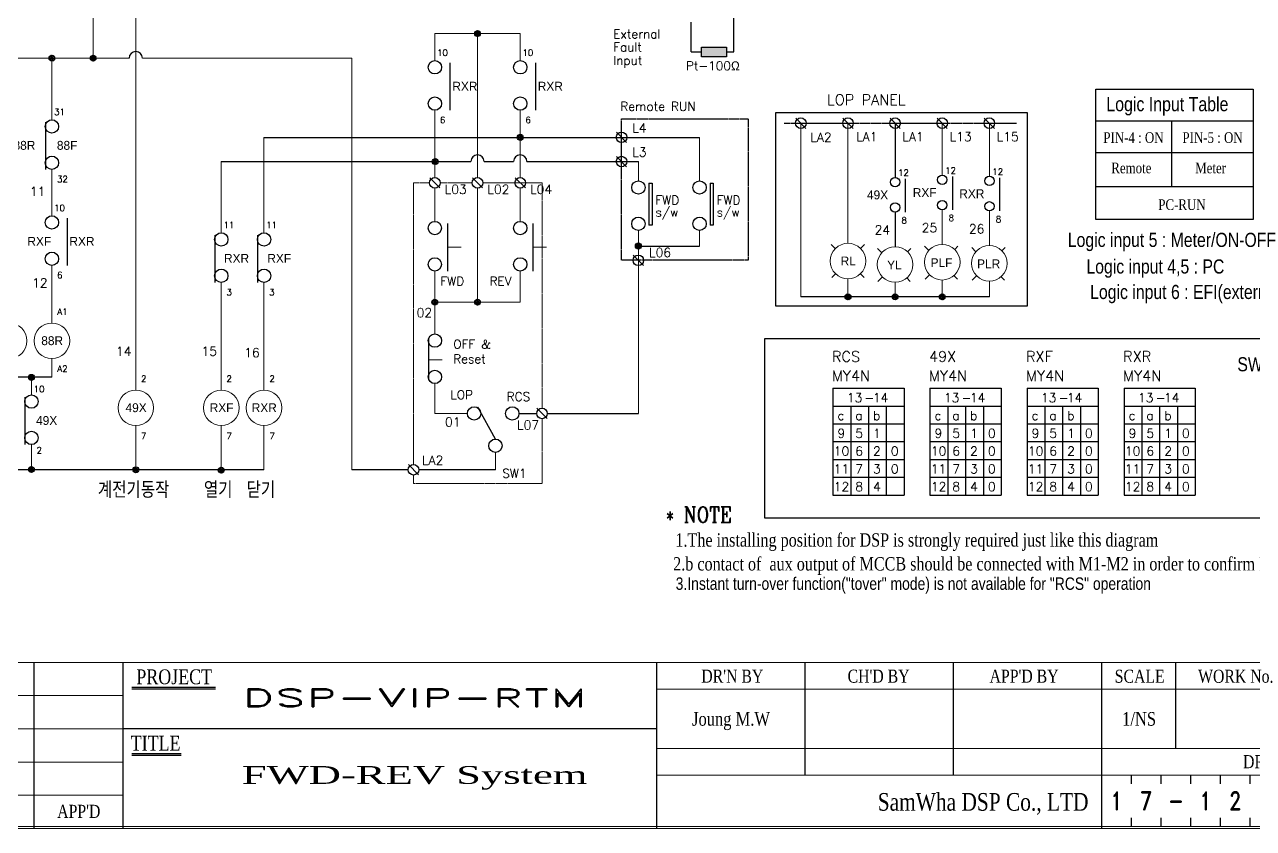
# Model space of a CAD drawing. Header units: millimetres. Extents: x 107 to 2900, y 85 to 3996.
# Drawn here: x 2220.6 to 2668, y 1357.9 to 1650.8 of the extents above; entities that cross this region are included whole.
import ezdxf
from ezdxf.enums import TextEntityAlignment as Align

# ---------------------------------------------------------------- set-up
doc = ezdxf.new("R2010")
doc.units = ezdxf.units.MM
doc.linetypes.add('DASHED2', pattern=[0.375, 0.25, -0.125])
for name, color, linetype in [('10', 1, 'Continuous'), ('40', 4, 'Continuous'), ('70', 7, 'Continuous')]:
    doc.layers.add(name, color=color, linetype=linetype)
doc.styles.add('ROMANC', font='ROMANC.SHX', dxfattribs={"width": 0.85})
doc.styles.add('SD', font='ROMAND.shx', dxfattribs={"width": 0.8})
doc.styles.add('SS', font='batang.ttc', dxfattribs={"width": 0.8})
doc.styles.get("Standard").update_dxf_attribs({"font": 'BareunDotumPro1.ttf'})
doc.styles.add('STYLE2', font='romant.shx')
doc.styles.add('굴림체', font='arial.ttf')

msp = doc.modelspace()

# ---------------------------------------------------------------- hatches: boundary and pattern name
msp.add_hatch(color=256).paths.add_polyline_path([(2467.093, 1642.514), (2467.093, 1639.048), (2476.213, 1639.048), (2476.213, 1642.514)])
at = {"layer": '70'}
h = msp.add_hatch(dxfattribs=at)
h.set_pattern_fill('ANSI33', color=256, scale=2.16, style=0)
h.set_pattern_definition([(45, (4126.06206, 1058.9552), (-0.38183766, 0.38183766), []), (45, (4126.4439, 1058.9552), (-0.38183766, 0.38183766), [0.27, -0.135])])
h.paths.add_polyline_path([(2385.517, 1648.556, 0.4142136), (2384.437, 1647.476, 0.4142136), (2385.517, 1646.396)])
h.paths.add_polyline_path([(2385.517, 1648.556), (2385.517, 1647.476), (2386.597, 1647.476, 0.4142136)])
h.paths.add_polyline_path([(2386.597, 1647.476), (2385.517, 1647.476), (2385.517, 1646.396, 0.4142136)])
h = msp.add_hatch(dxfattribs=at)
h.set_pattern_fill('ANSI33', color=256, scale=2.16, style=0)
h.set_pattern_definition([(45, (3971.10143, 1049.9951), (-0.38183766, 0.38183766), []), (45, (3971.48327, 1049.9951), (-0.38183766, 0.38183766), [0.27, -0.135])])
h.paths.add_polyline_path([(2230.556, 1639.596, 0.4142136), (2229.476, 1638.516, 0.4142136), (2230.556, 1637.436)])
h.paths.add_polyline_path([(2230.556, 1639.596), (2230.556, 1638.516), (2231.636, 1638.516, 0.4142136)])
h.paths.add_polyline_path([(2231.636, 1638.516), (2230.556, 1638.516), (2230.556, 1637.436, 0.4142136)])
h = msp.add_hatch(dxfattribs=at)
h.set_pattern_fill('ANSI33', color=256, scale=2.16, style=0)
h.set_pattern_definition([(45, (3986.1225, 1049.9951), (-0.38183766, 0.38183766), []), (45, (3986.50434, 1049.9951), (-0.38183766, 0.38183766), [0.27, -0.135])])
h.paths.add_polyline_path([(2245.578, 1639.596, 0.4142136), (2244.498, 1638.516, 0.4142136), (2245.578, 1637.436)])
h.paths.add_polyline_path([(2245.578, 1639.596), (2245.578, 1638.516), (2246.658, 1638.516, 0.4142136)])
h.paths.add_polyline_path([(2246.658, 1638.516), (2245.578, 1638.516), (2245.578, 1637.436, 0.4142136)])
h = msp.add_hatch(dxfattribs=at)
h.set_pattern_fill('ANSI33', color=256, scale=2.16, style=0)
h.set_pattern_definition([(45, (4141.6221, 1021.15647), (-0.38183766, 0.38183766), []), (45, (4142.0039, 1021.15647), (-0.38183766, 0.38183766), [0.27, -0.135])])
h.paths.add_polyline_path([(2401.077, 1610.758, 0.4142136), (2399.997, 1609.678, 0.4142136), (2401.077, 1608.598)])
h.paths.add_polyline_path([(2401.077, 1610.758), (2401.077, 1609.678), (2402.157, 1609.678, 0.4142136)])
h.paths.add_polyline_path([(2402.157, 1609.678), (2401.077, 1609.678), (2401.077, 1608.598, 0.4142136)])
h = msp.add_hatch(dxfattribs=at)
h.set_pattern_fill('ANSI33', color=256, scale=2.16, style=0)
h.set_pattern_definition([(45, (4110.66796, 1012.33177), (-0.38183766, 0.38183766), []), (45, (4111.0498, 1012.33177), (-0.38183766, 0.38183766), [0.27, -0.135])])
h.paths.add_polyline_path([(2370.123, 1601.933, 0.4142136), (2369.043, 1600.853, 0.4142136), (2370.123, 1599.773)])
h.paths.add_polyline_path([(2370.123, 1601.933), (2370.123, 1600.853), (2371.203, 1600.853, 0.4142136)])
h.paths.add_polyline_path([(2371.203, 1600.853), (2370.123, 1600.853), (2370.123, 1599.773, 0.4142136)])
h = msp.add_hatch(dxfattribs=at)
h.set_pattern_fill('ANSI33', color=256, scale=2.16, style=0)
h.set_pattern_definition([(45, (4184.6287, 981.5568), (-0.38183766, 0.38183766), []), (45, (4185.01053, 981.5568), (-0.38183766, 0.38183766), [0.27, -0.135])])
h.paths.add_polyline_path([(2444.084, 1571.158, 0.4142136), (2443.004, 1570.078, 0.4142136), (2444.084, 1568.998)])
h.paths.add_polyline_path([(2444.084, 1571.158), (2444.084, 1570.078), (2445.164, 1570.078, 0.4142136)])
h.paths.add_polyline_path([(2445.164, 1570.078), (2444.084, 1570.078), (2444.084, 1568.998, 0.4142136)])
h = msp.add_hatch(dxfattribs=at)
h.set_pattern_fill('ANSI33', color=256, scale=2.16, style=0)
h.set_pattern_definition([(45, (4260.9365, 963.0787), (-0.38183766, 0.38183766), []), (45, (4261.31833, 963.0787), (-0.38183766, 0.38183766), [0.27, -0.135])])
h.paths.add_polyline_path([(2520.392, 1552.68, 0.4142136), (2519.312, 1551.6, 0.4142136), (2520.392, 1550.52)])
h.paths.add_polyline_path([(2520.392, 1552.68), (2520.392, 1551.6), (2521.472, 1551.6, 0.4142136)])
h.paths.add_polyline_path([(2521.472, 1551.6), (2520.392, 1551.6), (2520.392, 1550.52, 0.4142136)])
h = msp.add_hatch(dxfattribs=at)
h.set_pattern_fill('ANSI33', color=256, scale=2.16, style=0)
h.set_pattern_definition([(45, (4278.10114, 963.0787), (-0.38183766, 0.38183766), []), (45, (4278.483, 963.0787), (-0.38183766, 0.38183766), [0.27, -0.135])])
h.paths.add_polyline_path([(2537.556, 1552.68, 0.4142136), (2536.476, 1551.6, 0.4142136), (2537.556, 1550.52)])
h.paths.add_polyline_path([(2537.556, 1552.68), (2537.556, 1551.6), (2538.636, 1551.6, 0.4142136)])
h.paths.add_polyline_path([(2538.636, 1551.6), (2537.556, 1551.6), (2537.556, 1550.52, 0.4142136)])
h = msp.add_hatch(dxfattribs=at)
h.set_pattern_fill('ANSI33', color=256, scale=2.16, style=0)
h.set_pattern_definition([(45, (4295.26557, 963.0787), (-0.38183766, 0.38183766), []), (45, (4295.6474, 963.0787), (-0.38183766, 0.38183766), [0.27, -0.135])])
h.paths.add_polyline_path([(2554.721, 1552.68, 0.4142136), (2553.641, 1551.6, 0.4142136), (2554.721, 1550.52)])
h.paths.add_polyline_path([(2554.721, 1552.68), (2554.721, 1551.6), (2555.801, 1551.6, 0.4142136)])
h.paths.add_polyline_path([(2555.801, 1551.6), (2554.721, 1551.6), (2554.721, 1550.52, 0.4142136)])
h = msp.add_hatch(dxfattribs=at)
h.set_pattern_fill('ANSI33', color=256, scale=2.16, style=0)
h.set_pattern_definition([(45, (4110.5246, 961.1245), (-0.38183766, 0.38183766), []), (45, (4110.90645, 961.1245), (-0.38183766, 0.38183766), [0.27, -0.135])])
h.paths.add_polyline_path([(2369.98, 1550.726, 0.4142136), (2368.9, 1549.646, 0.4142136), (2369.98, 1548.566)])
h.paths.add_polyline_path([(2369.98, 1550.726), (2369.98, 1549.646), (2371.06, 1549.646, 0.4142136)])
h.paths.add_polyline_path([(2371.06, 1549.646), (2369.98, 1549.646), (2369.98, 1548.566, 0.4142136)])
h = msp.add_hatch(dxfattribs=at)
h.set_pattern_fill('ANSI33', color=256, scale=2.16, style=0)
h.set_pattern_definition([(45, (4126.06305, 961.1245), (-0.38183766, 0.38183766), []), (45, (4126.4449, 961.1245), (-0.38183766, 0.38183766), [0.27, -0.135])])
h.paths.add_polyline_path([(2385.518, 1550.726, 0.4142136), (2384.438, 1549.646, 0.4142136), (2385.518, 1548.566)])
h.paths.add_polyline_path([(2385.518, 1550.726), (2385.518, 1549.646), (2386.598, 1549.646, 0.4142136)])
h.paths.add_polyline_path([(2386.598, 1549.646), (2385.518, 1549.646), (2385.518, 1548.566, 0.4142136)])
h = msp.add_hatch(dxfattribs=at)
h.set_pattern_fill('ANSI33', color=256, scale=2.16, style=0)
h.set_pattern_definition([(45, (3963.64243, 933.73987), (-0.38183766, 0.38183766), []), (45, (3964.02427, 933.73987), (-0.38183766, 0.38183766), [0.27, -0.135])])
h.paths.add_polyline_path([(2223.097, 1523.341, 0.4142136), (2222.017, 1522.261, 0.4142136), (2223.097, 1521.181)])
h.paths.add_polyline_path([(2223.097, 1523.341), (2223.097, 1522.261), (2224.177, 1522.261, 0.4142136)])
h.paths.add_polyline_path([(2224.177, 1522.261), (2223.097, 1522.261), (2223.097, 1521.181, 0.4142136)])
h = msp.add_hatch(dxfattribs=at)
h.set_pattern_fill('ANSI33', color=256, scale=2.16, style=0)
h.set_pattern_definition([(45, (3963.6431, 900.1672), (-0.38183766, 0.38183766), []), (45, (3964.02493, 900.1672), (-0.38183766, 0.38183766), [0.27, -0.135])])
h.paths.add_polyline_path([(2223.098, 1489.768, 0.4142136), (2222.018, 1488.688, 0.4142136), (2223.098, 1487.608)])
h.paths.add_polyline_path([(2223.098, 1489.768), (2223.098, 1488.688), (2224.178, 1488.688, 0.4142136)])
h.paths.add_polyline_path([(2224.178, 1488.688), (2223.098, 1488.688), (2223.098, 1487.608, 0.4142136)])
h = msp.add_hatch(dxfattribs=at)
h.set_pattern_fill('ANSI33', color=256, scale=2.16, style=0)
h.set_pattern_definition([(45, (4001.66353, 900.0632), (-0.38183766, 0.38183766), []), (45, (4002.04537, 900.0632), (-0.38183766, 0.38183766), [0.27, -0.135])])
h.paths.add_polyline_path([(2261.119, 1489.664, 0.4142136), (2260.039, 1488.584, 0.4142136), (2261.119, 1487.504)])
h.paths.add_polyline_path([(2261.119, 1489.664), (2261.119, 1488.584), (2262.199, 1488.584, 0.4142136)])
h.paths.add_polyline_path([(2262.199, 1488.584), (2261.119, 1488.584), (2261.119, 1487.504, 0.4142136)])
h = msp.add_hatch(dxfattribs=at)
h.set_pattern_fill('ANSI33', color=256, scale=2.16, style=0)
h.set_pattern_definition([(45, (4032.7379, 899.9196), (-0.38183766, 0.38183766), []), (45, (4033.11974, 899.9196), (-0.38183766, 0.38183766), [0.27, -0.135])])
h.paths.add_polyline_path([(2292.193, 1489.521, 0.4142136), (2291.113, 1488.441, 0.4142136), (2292.193, 1487.361)])
h.paths.add_polyline_path([(2292.193, 1489.521), (2292.193, 1488.441), (2293.273, 1488.441, 0.4142136)])
h.paths.add_polyline_path([(2293.273, 1488.441), (2292.193, 1488.441), (2292.193, 1487.361, 0.4142136)])

# ---------------------------------------------------------------- linework, layer by layer
at = {"color": 0, "lineweight": 15}
for p, q in [((2261.119, 1666.416), (2261.119, 1517.627)), ((2339.698, 1638.516), (2339.698, 1488.584)), ((2503.226, 1614.835), (2503.226, 1551.6)), ((2520.391, 1614.835), (2520.391, 1571.087))]:
    msp.add_line(p, q, dxfattribs=at)
for p, q in [((2478.813, 1640.781), (2478.813, 1666.417)), ((2476.213, 1640.781), (2478.813, 1640.781)), ((2610.653, 1579.751), (2610.653, 1627.261)), ((2610.653, 1627.261), (2667.886, 1627.261)), ((2667.886, 1627.261), (2667.886, 1579.751)), ((2610.653, 1615.73), (2667.886, 1615.73)), ((2638.347, 1591.744), (2638.347, 1615.73)), ((2537.554, 1614.835), (2537.554, 1595.092)), ((2307.775, 1609.678), (2414.185, 1609.678)), ((2414.185, 1609.678), (2466.378, 1609.678)), ((2610.653, 1604.198), (2667.886, 1604.198)), ((2292.226, 1600.853), (2383.087, 1600.853)), ((2387.947, 1600.853), (2398.636, 1600.853)), ((2403.496, 1600.853), (2414.185, 1600.853)), ((2414.185, 1600.853), (2444.083, 1600.853)), ((2447.884, 1593.024), (2449.068, 1593.024)), ((2470.179, 1593.024), (2471.363, 1593.024)), ((2610.653, 1591.744), (2667.886, 1591.744)), ((2537.554, 1582.435), (2537.554, 1569.827)), ((2667.886, 1579.751), (2610.653, 1579.751)), ((2449.068, 1577.676), (2447.884, 1577.676)), ((2471.363, 1577.676), (2470.179, 1577.676)), ((2515.78, 1569.16), (2514.307, 1570.633)), ((2525.002, 1569.16), (2526.475, 1570.633)), ((2444.084, 1570.078), (2466.379, 1570.078)), ((2532.673, 1567.61), (2531.114, 1569.169)), ((2542.089, 1567.975), (2543.282, 1569.169)), ((2549.838, 1568.45), (2548.279, 1570.009)), ((2559.253, 1568.815), (2560.447, 1570.009)), ((2567.002, 1568.03), (2565.443, 1569.589)), ((2576.418, 1568.395), (2577.611, 1569.589)), ((2514.502, 1558.66), (2515.838, 1559.996)), ((2526.28, 1558.66), (2524.944, 1559.996)), ((2531.309, 1557.196), (2532.925, 1558.812)), ((2543.087, 1557.196), (2541.817, 1558.466)), ((2548.474, 1558.036), (2550.089, 1559.652)), ((2560.251, 1558.036), (2558.981, 1559.307)), ((2565.638, 1557.616), (2567.254, 1559.232)), ((2577.416, 1557.616), (2576.145, 1558.886)), ((2571.885, 1551.6), (2503.226, 1551.6)), ((2230.556, 1522.261), (2215.008, 1522.261)), ((2514.915, 1518.248), (2540.828, 1518.248)), ((2514.915, 1518.248), (2514.915, 1479.38)), ((2540.828, 1518.248), (2540.828, 1479.38)), ((2550.25, 1518.248), (2576.163, 1518.248)), ((2550.25, 1518.248), (2550.25, 1479.38)), ((2576.163, 1518.248), (2576.163, 1479.38)), ((2585.585, 1518.248), (2611.497, 1518.248)), ((2585.585, 1518.248), (2585.585, 1479.38)), ((2611.497, 1518.248), (2611.497, 1479.38)), ((2620.92, 1518.248), (2646.832, 1518.248)), ((2620.92, 1518.248), (2620.92, 1479.38)), ((2646.832, 1518.248), (2646.832, 1479.38)), ((2400.614, 1509.091), (2407.075, 1509.091)), ((2410.923, 1509.091), (2444.092, 1509.091)), ((2514.915, 1511.77), (2540.828, 1511.77)), ((2521.393, 1511.77), (2521.393, 1479.38)), ((2527.872, 1511.77), (2527.872, 1479.38)), ((2534.35, 1511.77), (2534.35, 1479.38)), ((2550.25, 1511.77), (2576.163, 1511.77)), ((2556.728, 1511.77), (2556.728, 1479.38)), ((2563.206, 1511.77), (2563.206, 1479.38)), ((2569.684, 1511.77), (2569.684, 1479.38)), ((2585.585, 1511.77), (2611.497, 1511.77)), ((2592.063, 1511.77), (2592.063, 1479.38)), ((2598.541, 1511.77), (2598.541, 1479.38)), ((2605.019, 1511.77), (2605.019, 1479.38)), ((2620.92, 1511.77), (2646.832, 1511.77)), ((2627.398, 1511.77), (2627.398, 1479.38)), ((2633.876, 1511.77), (2633.876, 1479.38)), ((2640.354, 1511.77), (2640.354, 1479.38)), ((2514.915, 1505.292), (2540.828, 1505.292)), ((2550.25, 1505.292), (2576.163, 1505.292)), ((2585.585, 1505.292), (2611.497, 1505.292)), ((2620.92, 1505.292), (2646.832, 1505.292)), ((2514.915, 1498.814), (2540.828, 1498.814)), ((2550.25, 1498.814), (2576.163, 1498.814)), ((2585.585, 1498.814), (2611.497, 1498.814)), ((2620.92, 1498.814), (2646.832, 1498.814)), ((2514.915, 1492.336), (2540.828, 1492.336)), ((2550.25, 1492.336), (2576.163, 1492.336)), ((2585.585, 1492.336), (2611.497, 1492.336)), ((2620.92, 1492.336), (2646.832, 1492.336)), ((2307.776, 1488.584), (2198.429, 1488.584)), ((2360.283, 1488.584), (2339.716, 1488.584)), ((2392.046, 1488.584), (2364.132, 1488.584)), ((2514.915, 1485.858), (2540.828, 1485.858)), ((2550.25, 1485.858), (2576.163, 1485.858)), ((2585.585, 1485.858), (2611.497, 1485.858)), ((2620.92, 1485.858), (2646.832, 1485.858)), ((2514.915, 1479.38), (2540.828, 1479.38)), ((2550.25, 1479.38), (2576.163, 1479.38)), ((2585.585, 1479.38), (2611.497, 1479.38)), ((2620.92, 1479.38), (2646.832, 1479.38))]:
    msp.add_line(p, q)
at = {"color": 1}
for q in [(2463.29, 1651.687), (2467.093, 1640.781)]:
    msp.add_line((2463.29, 1640.781), q, dxfattribs=at)
at = {"color": 0}
for p, q in [((2375.499, 1636.817), (2375.499, 1619.545)), ((2406.596, 1636.817), (2406.596, 1619.545)), ((2228.184, 1615.27), (2228.184, 1597.998)), ((2505.08, 1612.959), (2501.373, 1616.712)), ((2522.244, 1612.959), (2518.538, 1616.712)), ((2539.408, 1612.959), (2535.701, 1616.712)), ((2556.572, 1612.959), (2552.865, 1616.712)), ((2573.736, 1612.959), (2570.029, 1616.712)), ((2439.815, 1607.801), (2436.109, 1611.554)), ((2439.815, 1598.977), (2436.109, 1602.729)), ((2371.833, 1591.231), (2368.126, 1594.984)), ((2387.371, 1591.231), (2383.664, 1594.984)), ((2402.93, 1591.231), (2399.223, 1594.984)), ((2447.884, 1593.024), (2447.884, 1577.676)), ((2449.068, 1593.024), (2449.068, 1577.676)), ((2470.179, 1593.024), (2470.179, 1577.676)), ((2471.363, 1593.024), (2471.363, 1577.676)), ((2541.232, 1594.525), (2541.232, 1582.435)), ((2558.396, 1595.366), (2558.396, 1583.275)), ((2575.561, 1594.946), (2575.561, 1582.855)), ((2236.076, 1580.296), (2236.076, 1563.024)), ((2374.586, 1578.257), (2374.586, 1560.985)), ((2405.684, 1578.257), (2405.684, 1560.985)), ((2289.854, 1574.098), (2289.854, 1556.826)), ((2305.402, 1574.098), (2305.402, 1556.826)), ((2445.938, 1563.004), (2442.231, 1566.757)), ((2367.658, 1536.279), (2367.658, 1521.727)), ((2220.725, 1515.032), (2220.725, 1497.76)), ((2410.852, 1507.215), (2407.145, 1510.968)), ((2364.061, 1486.708), (2360.354, 1490.461))]:
    msp.add_line(p, q, dxfattribs=at)
at = {"linetype": 'DASHED2'}
msp.add_line((2497.163, 1614.835), (2581.779, 1614.835), dxfattribs=at)
at = {"color": 7}
msp.add_line((2392.046, 1499.765), (2385.687, 1511.364), dxfattribs=at)
msp.add_lwpolyline([(2467.093, 1639.048), (2467.093, 1642.514), (2476.213, 1642.514), (2476.213, 1639.048)], close=True)
at = {"color": 3, "linetype": 'DASHED2'}
msp.add_lwpolyline([(2437.962, 1616.46), (2484.04, 1616.46), (2484.04, 1564.881), (2437.962, 1564.881)], close=True, dxfattribs=at)
at = {"color": 1}
msp.add_lwpolyline([(2494.16, 1618.763), (2585.616, 1618.763), (2585.616, 1548.134), (2494.16, 1548.134)], close=True, dxfattribs=at)
at = {"color": 3}
msp.add_lwpolyline([(2490.18, 1536.344), (2714.194, 1536.344), (2714.194, 1470.911), (2490.18, 1470.911)], close=True, dxfattribs=at)
at = {"color": 0}
for centre, radius in [((2369.99, 1635.197), 2.43), ((2401.088, 1635.197), 2.43), ((2369.99, 1621.975), 2.43), ((2401.088, 1621.975), 2.43), ((2230.567, 1613.65), 2.43), ((2503.226, 1614.835), 1.924), ((2520.391, 1614.835), 1.924), ((2537.554, 1614.835), 1.924), ((2554.718, 1614.835), 1.924), ((2571.883, 1614.835), 1.924), ((2437.962, 1609.678), 1.924), ((2230.567, 1600.428), 2.43), ((2437.962, 1600.853), 1.924), ((2369.979, 1593.107), 1.924), ((2385.517, 1593.107), 1.924), ((2401.077, 1593.107), 1.924), ((2444.083, 1591.404), 2.43), ((2466.378, 1591.404), 2.43), ((2537.554, 1593.391), 1.701), ((2554.718, 1594.232), 1.701), ((2571.883, 1593.812), 1.701), ((2537.554, 1584.136), 1.701), ((2554.718, 1584.976), 1.701), ((2571.883, 1584.556), 1.701), ((2230.567, 1578.676), 2.43), ((2444.083, 1578.182), 2.43), ((2466.378, 1578.182), 2.43), ((2292.237, 1572.478), 2.43), ((2307.786, 1572.478), 2.43), ((2369.98, 1576.637), 2.43), ((2401.077, 1576.637), 2.43), ((2230.567, 1565.454), 2.43), ((2444.084, 1564.881), 1.924), ((2292.237, 1559.256), 2.43), ((2307.786, 1559.256), 2.43), ((2369.98, 1563.415), 2.43), ((2401.077, 1563.415), 2.43), ((2369.996, 1535.614), 2.43), ((2369.996, 1522.392), 2.43), ((2223.108, 1513.412), 2.43), ((2384.273, 1509.091), 2.43), ((2398.184, 1509.091), 2.43), ((2408.999, 1509.091), 1.924), ((2223.108, 1500.19), 2.43), ((2392.046, 1497.335), 2.43), ((2362.207, 1488.584), 1.924)]:
    msp.add_circle(centre, radius, dxfattribs=at)
for centre in [(2261.101, 1638.516), (2385.517, 1600.853), (2401.066, 1600.853)]:
    msp.add_arc(centre, 2.43, 0, 180, dxfattribs=at)
at = {"layer": '10', "color": 0}
for p, q in [((2259.643, 1408.736), (2290.117, 1408.736)), ((2259.643, 1384.544), (2277.649, 1384.544))]:
    msp.add_line(p, q, dxfattribs=at)
at = {"layer": '40', "color": 0}
for p, q in [((2224.004, 1418.387), (2224.004, 1357.907)), ((2256.404, 1418.387), (2256.404, 1357.907)), ((2450.804, 1357.907), (2450.804, 1418.387)), ((2504.804, 1377.347), (2504.804, 1418.387)), ((2558.804, 1377.347), (2558.804, 1418.387)), ((2612.804, 1357.907), (2612.804, 1418.387)), ((2639.804, 1387.067), (2639.804, 1418.387)), ((2450.804, 1394.195), (2256.404, 1394.195)), ((2623.604, 1374.107), (2623.604, 1377.347)), ((2634.404, 1374.107), (2634.404, 1377.347)), ((2645.204, 1374.107), (2645.204, 1377.347)), ((2656.004, 1374.107), (2656.004, 1377.347)), ((2666.804, 1374.107), (2666.804, 1377.347)), ((2623.604, 1358.555), (2623.604, 1361.795)), ((2634.404, 1358.555), (2634.404, 1361.795)), ((2645.204, 1358.555), (2645.204, 1361.795)), ((2656.004, 1358.555), (2656.004, 1361.795)), ((2666.804, 1358.555), (2666.804, 1361.795))]:
    msp.add_line(p, q, dxfattribs=at)
at = {"layer": '40', "color": 0, "lineweight": 13}
for p, q in [((2256.404, 1406.291), (1954.004, 1406.291)), ((2774.804, 1408.667), (2450.804, 1408.667)), ((2256.404, 1394.195), (1954.004, 1394.195)), ((2774.372, 1387.067), (2450.804, 1387.067)), ((2256.404, 1382.099), (1954.004, 1382.099)), ((2774.372, 1377.347), (2450.804, 1377.347)), ((2256.404, 1370.003), (1954.004, 1370.003))]:
    msp.add_line(p, q, dxfattribs=at)
at = {"layer": '70', "lineweight": 15}
for p, q in [((2245.578, 1638.516), (2245.577, 1666.416)), ((2245.57, 1640.525), (2245.57, 1649.851)), ((2245.57, 1640.525), (2245.57, 1649.851)), ((2369.979, 1647.476), (2401.077, 1647.476)), ((2369.979, 1637.627), (2369.979, 1647.476)), ((2385.518, 1595.032), (2385.517, 1647.476)), ((2401.077, 1637.627), (2401.077, 1647.476)), ((2215.008, 1638.516), (2258.671, 1638.516)), ((2230.556, 1638.516), (2230.556, 1616.08)), ((2261.136, 1640.525), (2261.136, 1517.627)), ((2263.531, 1638.516), (2339.698, 1638.516)), ((2369.98, 1595.032), (2369.979, 1619.545)), ((2401.077, 1595.032), (2401.077, 1619.545)), ((2339.716, 1611.482), (2339.716, 1488.584)), ((2554.718, 1595.933), (2554.718, 1614.835)), ((2571.883, 1595.513), (2571.883, 1614.835)), ((2307.775, 1609.678), (2307.775, 1574.908)), ((2466.378, 1609.678), (2466.378, 1593.834)), ((2230.556, 1597.998), (2230.556, 1581.106)), ((2292.226, 1600.853), (2292.226, 1574.908)), ((2444.083, 1600.853), (2444.083, 1593.834)), ((2369.98, 1584.028), (2369.98, 1591.183)), ((2385.518, 1584.028), (2385.518, 1591.183)), ((2401.077, 1584.028), (2401.077, 1591.183)), ((2369.98, 1584.028), (2369.98, 1579.067)), ((2385.518, 1584.028), (2385.518, 1549.646)), ((2401.077, 1584.028), (2401.077, 1579.067)), ((2554.718, 1570.667), (2554.718, 1583.275)), ((2571.883, 1570.247), (2571.883, 1582.855)), ((2444.092, 1509.091), (2444.083, 1575.752)), ((2466.379, 1570.078), (2466.378, 1575.752)), ((2379.587, 1569.621), (2374.586, 1569.621)), ((2410.685, 1569.621), (2405.684, 1569.621)), ((2230.556, 1563.024), (2230.556, 1542.041)), ((2369.98, 1560.985), (2369.98, 1538.044)), ((2401.077, 1560.985), (2401.077, 1549.646)), ((2520.392, 1551.6), (2520.39, 1558.127)), ((2554.721, 1551.6), (2554.719, 1557.707)), ((2571.885, 1551.6), (2571.884, 1557.287)), ((2292.226, 1556.826), (2292.226, 1517.627)), ((2307.775, 1556.826), (2307.775, 1517.627)), ((2537.556, 1551.6), (2537.555, 1556.867)), ((2369.98, 1549.646), (2401.077, 1549.646)), ((2230.556, 1522.261), (2230.556, 1529.081)), ((2372.66, 1528.598), (2367.658, 1528.598)), ((2223.098, 1515.842), (2223.097, 1522.261)), ((2369.98, 1519.962), (2369.98, 1509.091)), ((2369.98, 1509.091), (2381.843, 1509.091)), ((2261.119, 1488.584), (2261.118, 1504.667)), ((2261.136, 1504.667), (2261.136, 1488.584)), ((2292.227, 1488.584), (2292.226, 1504.667)), ((2307.776, 1488.584), (2307.775, 1504.667)), ((2223.098, 1488.688), (2223.098, 1497.76)), ((2392.046, 1494.905), (2392.046, 1488.584))]:
    msp.add_line(p, q, dxfattribs=at)
at = {"layer": '70', "color": 1, "linetype": 'DASHED2', "lineweight": 15}
for p, q in [((2362.207, 1593.107), (2368.055, 1593.107)), ((2362.207, 1490.509), (2362.207, 1593.107)), ((2371.904, 1593.107), (2383.593, 1593.107)), ((2387.442, 1593.107), (2408.999, 1593.107)), ((2393.305, 1593.107), (2399.153, 1593.107)), ((2408.999, 1593.107), (2408.999, 1511.016)), ((2408.999, 1507.167), (2408.999, 1483.557)), ((2362.207, 1483.557), (2362.207, 1486.66)), ((2408.999, 1483.557), (2362.207, 1483.557))]:
    msp.add_line(p, q, dxfattribs=at)
at = {"layer": '70', "color": 0, "lineweight": 13}
msp.add_line((1954.004, 1418.387), (2774.804, 1418.387), dxfattribs=at)
at = {"layer": '70', "color": 0}
for p, q in [((2259.643, 1409.384), (2290.117, 1409.384)), ((2259.643, 1385.192), (2277.649, 1385.192))]:
    msp.add_line(p, q, dxfattribs=at)
at = {"layer": '70', "color": 0, "lineweight": 13}
for points in [[(2774.804, 1357.907), (1954.004, 1357.907), (1954.004, 1941.107), (2774.804, 1941.107)], [(2774.156, 1358.555), (1954.652, 1358.555), (1954.652, 1940.459), (2774.156, 1940.459)]]:
    msp.add_lwpolyline(points, close=True, dxfattribs=at)
at = {"layer": '70'}
for centre in [(2385.517, 1647.476), (2230.556, 1638.516), (2245.578, 1638.516), (2401.077, 1609.678), (2370.123, 1600.853), (2444.084, 1570.078), (2520.392, 1551.6), (2537.556, 1551.6), (2554.721, 1551.6), (2369.98, 1549.646), (2385.518, 1549.646), (2223.097, 1522.261), (2223.098, 1488.688), (2261.119, 1488.584), (2292.193, 1488.441)]:
    msp.add_circle(centre, 1.08, dxfattribs=at)
at = {"layer": '70', "lineweight": 15}
for centre in [(2520.391, 1564.607), (2554.718, 1564.187), (2537.554, 1563.347), (2571.882, 1563.767), (2215.008, 1535.561), (2230.557, 1535.561), (2261.119, 1511.147), (2292.227, 1511.147), (2307.775, 1511.147)]:
    msp.add_circle(centre, 6.48, dxfattribs=at)

# ---------------------------------------------------------------- texts
at = {"color": 1, "style": 'STYLE2'}
for s, p in [('External', (2434.924, 1645.723)), ('Fault', (2434.924, 1640.964)), ('Input', (2434.924, 1636.097)), ('SW1', (2394.534, 1485.667))]:
    msp.add_text(s, height=3.211, dxfattribs=at).set_placement(p)
at = {"color": 0, "style": 'STYLE2'}
for s, height, p in [('10', 2.3063, (2370.787, 1639.335)), ('10', 2.3063, (2401.885, 1639.335)), ('Pt-100Ω', 3.211, (2461.404, 1634.147)), ('31', 2.3063, (2231.364, 1617.789)), ('6', 2.306, (2371.848, 1614.842)), ('6', 2.306, (2402.945, 1614.842)), ('L4', 3.2947, (2441.833, 1611.457)), ('LA2', 3.2947, (2506.682, 1608.077)), ('LA1', 3.2947, (2523.37, 1608.285)), ('LA1', 3.2947, (2540.207, 1608.285)), ('L13', 3.2947, (2557.371, 1608.285)), ('L15', 3.2947, (2574.535, 1608.285)), ('L3', 3.2947, (2441.833, 1602.633)), ('12', 2.3063, (2538.619, 1595.605)), ('12', 2.3063, (2555.783, 1596.446)), ('12', 2.3063, (2572.948, 1596.025)), ('32', 2.3063, (2232.425, 1593.296)), ('11', 3.2947, (2222.536, 1588.315)), ('L03', 3.2947, (2373.573, 1589.082)), ('L02', 3.2947, (2389.111, 1589.082)), ('L04', 3.2947, (2404.671, 1589.082)), ('FWD', 3.211, (2450.285, 1585.229)), ('FWD', 3.211, (2472.58, 1585.229)), ('10', 2.3063, (2231.364, 1582.814)), ('s/w', 3.211, (2450.285, 1580.801)), ('s/w', 3.211, (2472.58, 1580.801)), ('8', 2.306, (2539.876, 1578.296)), ('8', 2.306, (2557.04, 1579.136)), ('8', 2.306, (2574.204, 1578.716)), ('11', 2.3063, (2293.034, 1576.617)), ('11', 2.3063, (2308.583, 1576.617)), ('24', 3.2947, (2530.088, 1574.281)), ('25', 3.2947, (2547.252, 1575.121)), ('26', 3.2947, (2564.417, 1574.701)), ('L06', 3.2947, (2447.956, 1566.082)), ('12', 3.2947, (2223.337, 1555.008)), ('6', 2.306, (2232.425, 1558.321)), ('FWD', 3.211, (2371.988, 1555.695)), ('REV', 3.211, (2389.893, 1555.695)), ('3', 2.306, (2294.094, 1552.124)), ('3', 2.306, (2309.643, 1552.124)), ('A1', 2.3063, (2232.522, 1545.032)), ('02', 3.2947, (2363.349, 1544.171)), ('OFF &', 3.211, (2376.669, 1532.731)), ('14', 3.2947, (2253.899, 1530.122)), ('15', 3.2947, (2285.007, 1530.122)), ('16', 3.2947, (2300.556, 1529.62)), ('Reset', 3.211, (2376.669, 1527.343)), ('A2', 2.3063, (2232.522, 1524.195)), ('2', 2.306, (2262.986, 1520.58)), ('2', 2.306, (2294.094, 1520.58)), ('2', 2.306, (2309.741, 1520.619)), ('10', 2.3063, (2223.905, 1516.809)), ('LOP', 3.211, (2375.628, 1514.282)), ('RCS', 3.211, (2396.144, 1513.623)), ('13', 3.2937, (2519.992, 1513.164)), ('-', 3.294, (2526.381, 1513.164)), ('14', 3.2937, (2529.424, 1513.164)), ('13', 3.2937, (2555.327, 1513.164)), ('-', 3.294, (2561.716, 1513.164)), ('14', 3.2937, (2564.759, 1513.164)), ('13', 3.2937, (2590.662, 1513.164)), ('-', 3.294, (2597.051, 1513.164)), ('14', 3.2937, (2600.094, 1513.164)), ('13', 3.2937, (2625.997, 1513.164)), ('-', 3.294, (2632.386, 1513.164)), ('14', 3.2937, (2635.429, 1513.164)), ('c', 3.294, (2516.569, 1506.686)), ('a', 3.294, (2523.047, 1506.686)), ('b', 3.294, (2529.525, 1506.686)), ('c', 3.294, (2551.904, 1506.686)), ('a', 3.294, (2558.382, 1506.686)), ('b', 3.294, (2564.86, 1506.686)), ('c', 3.294, (2587.239, 1506.686)), ('a', 3.294, (2593.717, 1506.686)), ('b', 3.294, (2600.195, 1506.686)), ('c', 3.294, (2622.573, 1506.686)), ('a', 3.294, (2629.052, 1506.686)), ('b', 3.294, (2635.53, 1506.686)), ('01', 3.2947, (2373.685, 1504.359)), ('L07', 3.2947, (2399.887, 1503.237)), ('9', 3.294, (2516.569, 1500.208)), ('5', 3.294, (2523.047, 1500.208)), ('1', 3.294, (2529.525, 1500.208)), ('9', 3.294, (2551.904, 1500.208)), ('5', 3.294, (2558.382, 1500.208)), ('1', 3.294, (2564.86, 1500.208)), ('0', 3.294, (2571.338, 1500.208)), ('9', 3.294, (2587.239, 1500.208)), ('5', 3.294, (2593.717, 1500.208)), ('1', 3.294, (2600.195, 1500.208)), ('0', 3.294, (2606.673, 1500.208)), ('9', 3.294, (2622.573, 1500.208)), ('5', 3.294, (2629.052, 1500.208)), ('1', 3.294, (2635.53, 1500.208)), ('0', 3.294, (2642.008, 1500.208)), ('7', 2.306, (2262.986, 1499.743)), ('7', 2.306, (2294.094, 1499.743)), ('7', 2.306, (2309.741, 1499.782)), ('2', 2.306, (2224.966, 1494.54)), ('10', 3.2937, (2515.213, 1493.73)), ('6', 3.294, (2523.047, 1493.73)), ('2', 3.294, (2529.525, 1493.73)), ('0', 3.294, (2536.003, 1493.73)), ('10', 3.2937, (2550.548, 1493.73)), ('6', 3.294, (2558.382, 1493.73)), ('2', 3.294, (2564.86, 1493.73)), ('0', 3.294, (2571.338, 1493.73)), ('10', 3.2937, (2585.883, 1493.73)), ('6', 3.294, (2593.717, 1493.73)), ('2', 3.294, (2600.195, 1493.73)), ('0', 3.294, (2606.673, 1493.73)), ('10', 3.2937, (2621.218, 1493.73)), ('6', 3.294, (2629.052, 1493.73)), ('2', 3.294, (2635.53, 1493.73)), ('0', 3.294, (2642.008, 1493.73)), ('LA2', 3.2947, (2365.296, 1490.395)), ('11', 3.2937, (2515.213, 1487.252)), ('7', 3.294, (2523.047, 1487.252)), ('3', 3.294, (2529.525, 1487.252)), ('0', 3.294, (2536.003, 1487.252)), ('11', 3.2937, (2550.548, 1487.252)), ('7', 3.294, (2558.382, 1487.252)), ('3', 3.294, (2564.86, 1487.252)), ('0', 3.294, (2571.338, 1487.252)), ('11', 3.2937, (2585.883, 1487.252)), ('7', 3.294, (2593.717, 1487.252)), ('3', 3.294, (2600.195, 1487.252)), ('0', 3.294, (2606.673, 1487.252)), ('11', 3.2937, (2621.218, 1487.252)), ('7', 3.294, (2629.052, 1487.252)), ('3', 3.294, (2635.53, 1487.252)), ('0', 3.294, (2642.008, 1487.252)), ('12', 3.2937, (2515.213, 1480.774)), ('8', 3.294, (2523.047, 1480.774)), ('4', 3.294, (2529.525, 1480.774)), ('12', 3.2937, (2550.548, 1480.774)), ('8', 3.294, (2558.382, 1480.774)), ('4', 3.294, (2564.86, 1480.774)), ('0', 3.294, (2571.338, 1480.774)), ('12', 3.2937, (2585.883, 1480.774)), ('8', 3.294, (2593.717, 1480.774)), ('4', 3.294, (2600.195, 1480.774)), ('0', 3.294, (2606.673, 1480.774)), ('12', 3.2937, (2621.218, 1480.774)), ('8', 3.294, (2629.052, 1480.774)), ('4', 3.294, (2635.53, 1480.774)), ('0', 3.294, (2642.008, 1480.774))]:
    msp.add_text(s, height=height, dxfattribs=at).set_placement(p)
at = {"color": 0, "linetype": 'Continuous'}
for s, p in [('RXR', (2380.924, 1628.309)), ('RXR', (2412.022, 1628.309)), ('88R', (2220.564, 1606.763)), ('88F', (2236.102, 1606.763)), ('49X', (2531.167, 1588.715)), ('RXF', (2548.331, 1589.555)), ('RXR', (2565.496, 1589.135)), ('RXF', (2225.963, 1571.788)), ('RXR', (2241.501, 1571.788)), ('RXR', (2297.782, 1565.591)), ('RXF', (2313.32, 1565.591)), ('RL', (2520.488, 1564.646)), ('YL', (2537.296, 1563.182)), ('PLF', (2554.46, 1564.023)), ('PLR', (2571.625, 1563.602)), ('88R', (2230.655, 1535.6)), ('49X', (2261.216, 1511.187)), ('RXF', (2292.324, 1511.187)), ('RXR', (2307.873, 1511.187)), ('49X', (2228.643, 1506.524))]:
    msp.add_text(s, height=3.24, dxfattribs=at).set_placement(p, align=Align.MIDDLE)
at = {"style": 'STYLE2'}
for s, height, p in [('LOP PANEL', 3.8532, (2512.787, 1621.448)), ('RCS', 3.8521, (2514.573, 1527.929)), ('49X', 3.8521, (2549.908, 1527.929)), ('RXF', 3.8521, (2585.243, 1527.929)), ('RXR', 3.8521, (2620.577, 1527.929)), ('MY4N', 3.8521, (2514.573, 1520.873)), ('MY4N', 3.8521, (2549.908, 1520.873)), ('MY4N', 3.8521, (2585.243, 1520.873)), ('MY4N', 3.8521, (2620.577, 1520.873))]:
    msp.add_text(s, height=height, dxfattribs=at).set_placement(p)
at = {"color": 0, "width": 0.8}
for s, height, style, p in [('Logic Input Table', 5.184, '굴림체', (2614.477, 1619.202)), ('PIN-4 : ON', 3.888, 'SS', (2613.376, 1607.658)), ('PIN-5 : ON', 3.888, 'SS', (2642.179, 1607.658)), ('Remote', 3.888, 'SS', (2616.267, 1596.59)), ('Meter', 3.888, 'SS', (2646.808, 1596.59)), ('PC-RUN', 3.888, 'SS', (2633.382, 1583.211)), ('SW1(2 stage/1a-1b)', 5.1516, '굴림체', (2662.169, 1524.44)), ('계전기동작', 5.184, '굴림체', (2247.299, 1478.882)), ('열기', 5.184, '굴림체', (2285.888, 1478.882)), ('닫기', 5.184, '굴림체', (2301.436, 1478.882)), ('1.The installing position for DSP is strongly required just like this diagram', 4.86, 'SS', (2457.561, 1460.575)), ('2.b contact of  aux output of MCCB should be connected with M1-M2 in order to confirm MCCB-open-state ', 4.86, 'SS', (2456.756, 1451.877)), ('SamWha DSP Co., LTD', 6.4395, 'SS', (2531.244, 1364.369))]:
    msp.add_text(s, height=height, dxfattribs=dict(at, style=style)).set_placement(p)
at = {"color": 3, "style": 'STYLE2'}
msp.add_text('Remote RUN', height=3.211, dxfattribs=at).set_placement((2437.529, 1619.361))
at = {"color": 3, "style": '굴림체', "width": 0.8}
for s, p in [('        Logic input 5 : Meter/ON-OFF', (2587.637, 1569.754)), ('   Logic input 4,5 : PC ', (2602.411, 1560.056)), ('  Logic input 6 : EFI(external fault input)', (2605.366, 1550.78))]:
    msp.add_text(s, height=5.1516, dxfattribs=at).set_placement(p)
at = {"color": 7, "style": 'ROMANC', "width": 0.85}
msp.add_text('* NOTE', height=5.6712, dxfattribs=at).set_placement((2453.967, 1469.371))
at = {"color": 1, "style": '굴림체', "width": 0.8}
msp.add_text('3.Instant turn-over function("tover" mode) is not available for "RCS" operation', height=4.53341, dxfattribs=at).set_placement((2457.665, 1444.831))
at = {"color": 7, "linetype": 'Continuous', "style": 'SD', "width": 1.881814}
msp.add_text('DSP-VIP-RTM', height=6.48, dxfattribs=at).set_placement((2299.716, 1402.252), (2425.559, 1402.252), align=Align.FIT)
at = {"color": 0, "style": 'SS', "width": 1.608841}
msp.add_text('FWD-REV System', height=6.48, dxfattribs=at).set_placement((2299.716, 1374.149), (2425.559, 1374.149), align=Align.FIT)
at = {"color": 0, "style": 'SD', "width": 0.8}
for s, p in [('1', (2618.204, 1367.951)), ('7', (2629.004, 1367.951)), ('1', (2650.604, 1367.951)), ('2', (2661.404, 1367.951)), ('-', (2639.804, 1367.951))]:
    msp.add_text(s, height=6.48, dxfattribs=at).set_placement(p, align=Align.MIDDLE)
at = {"layer": '40', "color": 0, "style": 'SS', "width": 0.8}
for s, height, p in [("DR'N BY", 4.752, (2478.289, 1411.009)), ("CH'D BY", 4.752, (2531.545, 1411.009)), ("APP'D BY", 4.752, (2584.517, 1411.009)), ('SCALE', 4.752, (2626.615, 1410.978)), ('WORK No.', 4.752, (2661.598, 1410.978)), ('Joung M.W', 4.968, (2477.822, 1395.336)), ('1/NS', 4.968, (2626.395, 1395.336)), ('DRAWING No.', 4.752, (2683.062, 1379.861)), ("APP'D", 4.752, (2240.347, 1361.762))]:
    msp.add_text(s, height=height, dxfattribs=at).set_placement(p, align=Align.CENTER)
at = {"layer": '70', "color": 0, "style": 'SS', "width": 0.8}
for s, p in [('PROJECT', (2275.083, 1410.456)), ('TITLE', (2268.311, 1386.264))]:
    msp.add_text(s, height=5.4, dxfattribs=at).set_placement(p, align=Align.CENTER)

doc.saveas('drawing.dxf')
